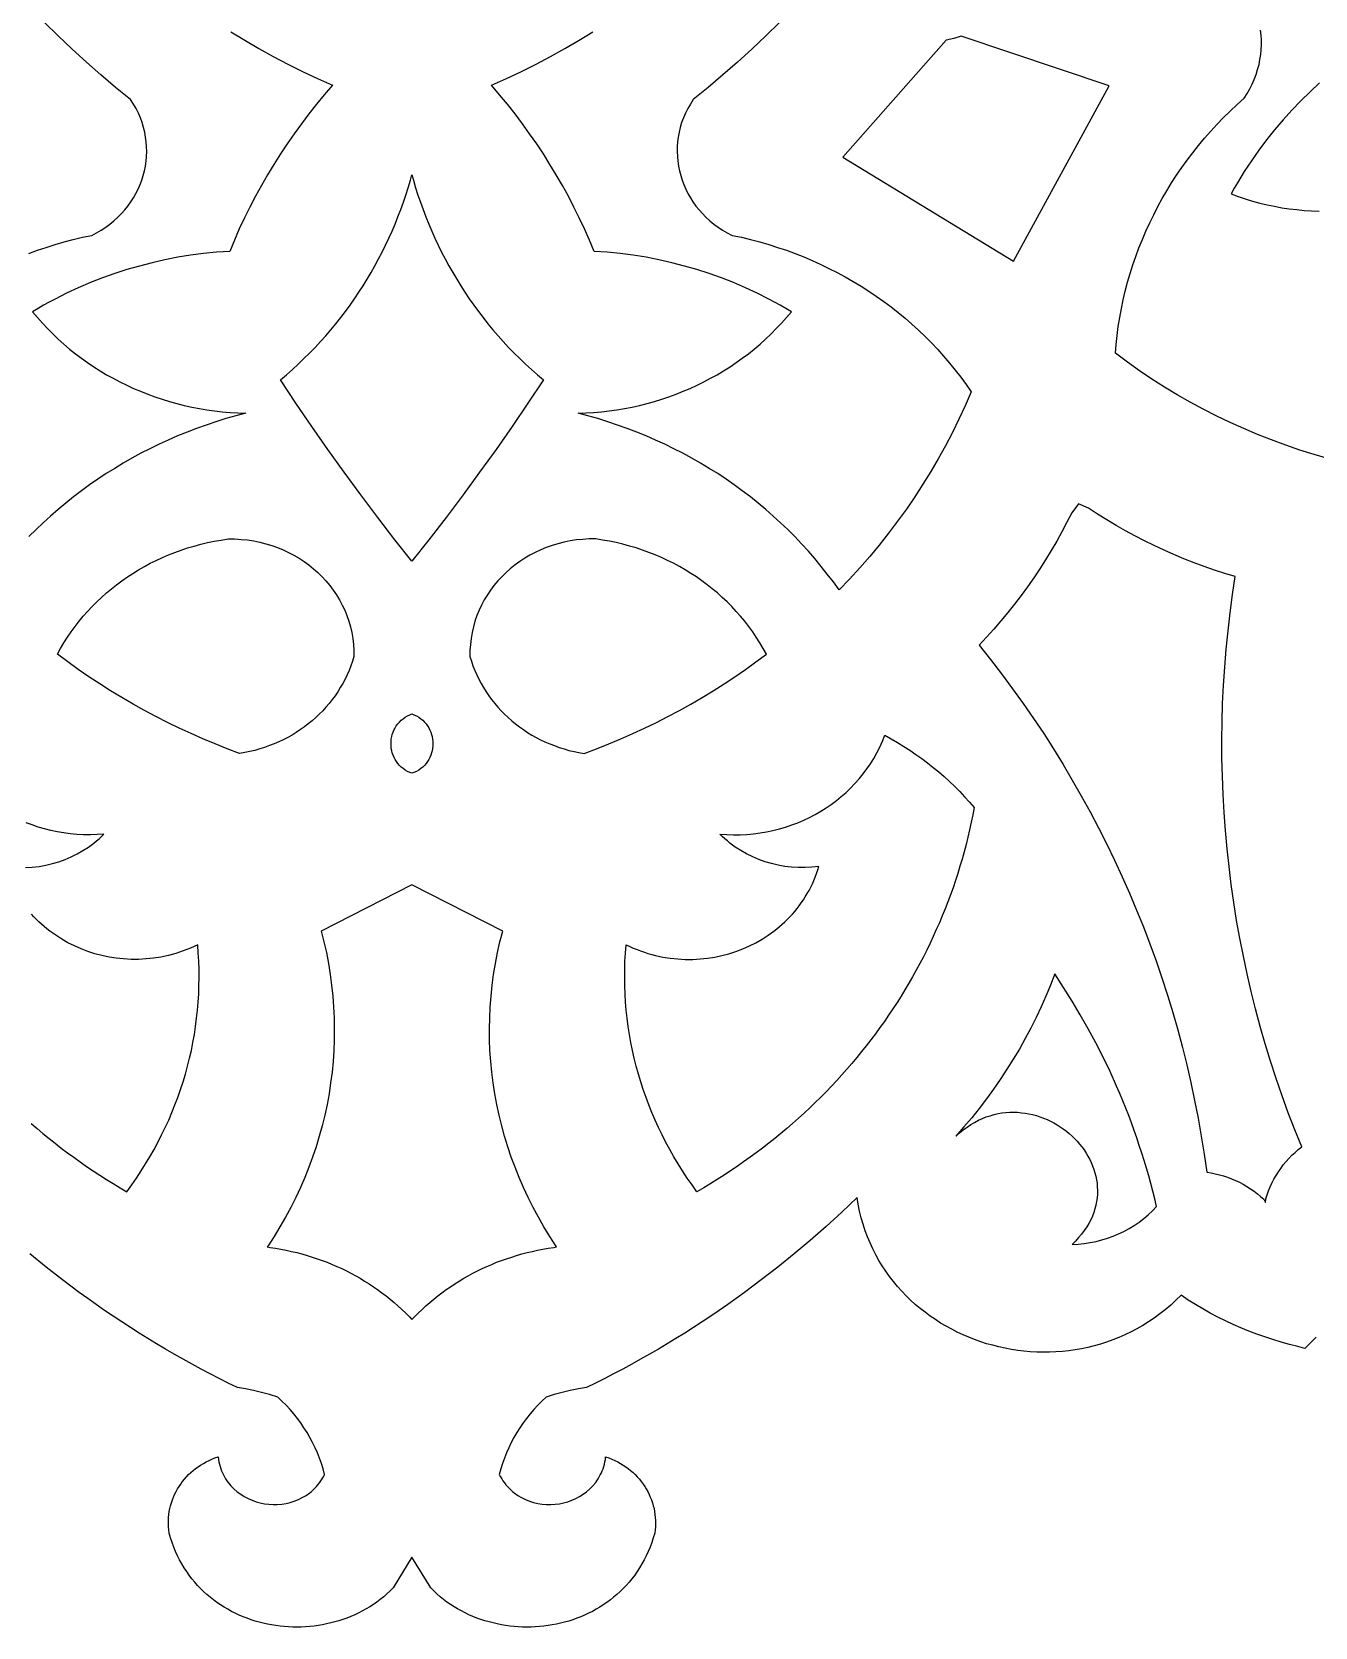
# Model space of a CAD drawing. Extents: x -261 to 261, y -261 to 261.
# Drawn here: x -27.5 to 65.4, y -261.3 to -145.9 of the extents above; entities that cross this region are included whole.
import ezdxf

# ---------------------------------------------------------------- set-up
doc = ezdxf.new("R2010")
doc.units = 0
doc.layers.add('COUCHE_1', color=18, linetype='CONTINUOUS')

msp = doc.modelspace()

# ---------------------------------------------------------------- linework, layer by layer
at = {"layer": 'COUCHE_1'}
for points in [[(-27.73, -161.9), (-27.1, -161.66), (-26.46, -161.45), (-25.82, -161.24), (-25.17, -161.05), (-24.51, -160.88), (-23.84, -160.72), (-23.17, -160.58), (-22.82, -160.4), (-22.48, -160.2), (-22.16, -159.99), (-21.85, -159.76), (-21.56, -159.52), (-21.28, -159.27), (-21.02, -159.01), (-20.78, -158.74), (-20.55, -158.46), (-20.34, -158.16), (-20.15, -157.86), (-19.97, -157.55), (-19.82, -157.23), (-19.67, -156.91), (-19.55, -156.58), (-19.45, -156.25), (-19.36, -155.91), (-19.29, -155.57), (-19.24, -155.22), (-19.21, -154.87), (-19.19, -154.52), (-19.2, -154.17), (-19.22, -153.82), (-19.27, -153.47), (-19.33, -153.12), (-19.42, -152.77), (-19.52, -152.42), (-19.65, -152.08), (-19.79, -151.74), (-19.96, -151.4), (-20.15, -151.08), (-20.36, -150.75), (-21.44, -149.87), (-22.51, -148.96), (-23.56, -148.04), (-24.59, -147.1), (-25.6, -146.14), (-26.59, -145.17)], [(26.59, -145.17), (25.6, -146.14), (24.59, -147.1), (23.56, -148.04), (22.51, -148.96), (21.44, -149.87), (20.36, -150.75), (20.15, -151.08), (19.96, -151.4), (19.79, -151.74), (19.65, -152.08), (19.52, -152.42), (19.42, -152.77), (19.33, -153.12), (19.27, -153.47), (19.22, -153.82), (19.2, -154.17), (19.19, -154.52), (19.21, -154.87), (19.24, -155.22), (19.29, -155.57), (19.36, -155.91), (19.45, -156.25), (19.55, -156.58), (19.67, -156.91), (19.82, -157.23), (19.97, -157.55), (20.15, -157.86), (20.34, -158.16), (20.55, -158.46), (20.78, -158.74), (21.02, -159.01), (21.28, -159.27), (21.56, -159.52), (21.85, -159.76), (22.16, -159.99), (22.48, -160.2), (22.82, -160.4), (23.17, -160.58), (23.84, -160.72), (24.51, -160.88), (25.17, -161.05), (25.82, -161.24), (26.46, -161.45), (27.1, -161.66), (27.73, -161.9), (28.36, -162.14), (28.97, -162.4), (29.58, -162.68), (30.18, -162.97), (30.77, -163.27), (31.36, -163.58), (31.93, -163.91), (32.5, -164.26), (33.06, -164.61), (33.6, -164.98), (34.14, -165.36), (34.67, -165.75), (35.18, -166.16), (35.69, -166.58), (36.18, -167.01), (36.67, -167.45), (37.14, -167.9), (37.6, -168.37), (38.05, -168.84), (38.48, -169.33), (38.91, -169.83), (39.32, -170.33), (39.72, -170.85), (40.1, -171.38), (40.47, -171.92), (40.04, -172.91), (39.59, -173.89), (39.12, -174.85), (38.62, -175.81), (38.09, -176.75), (37.55, -177.68), (36.98, -178.6), (36.39, -179.51), (35.78, -180.4), (35.15, -181.28), (34.5, -182.15), (33.82, -183), (33.13, -183.83), (32.41, -184.66), (31.67, -185.46), (30.92, -186.25), (30.5, -185.67), (30.06, -185.1), (29.62, -184.54), (29.16, -183.98), (28.69, -183.44), (28.2, -182.91), (27.71, -182.39), (27.2, -181.88), (26.68, -181.38), (26.15, -180.9), (25.61, -180.42), (25.05, -179.96), (24.49, -179.51), (23.91, -179.07), (23.33, -178.65), (22.73, -178.23), (22.13, -177.83), (21.51, -177.45), (20.89, -177.07), (20.26, -176.71), (19.61, -176.36), (18.96, -176.03), (18.3, -175.7), (17.63, -175.4), (16.96, -175.1), (16.27, -174.82), (15.58, -174.56), (14.88, -174.31), (14.18, -174.07), (13.46, -173.85), (12.74, -173.64), (12.02, -173.45), (12.59, -173.43), (13.15, -173.4), (13.72, -173.35), (14.28, -173.28), (14.83, -173.21), (15.38, -173.12), (15.93, -173.01), (16.48, -172.89), (17.02, -172.75), (17.55, -172.6), (18.08, -172.44), (18.6, -172.27), (19.12, -172.08), (19.63, -171.87), (20.14, -171.66), (20.64, -171.43), (21.13, -171.19), (21.61, -170.93), (22.09, -170.67), (22.56, -170.39), (23.02, -170.09), (23.47, -169.79), (23.91, -169.47), (24.35, -169.15), (24.77, -168.81), (25.19, -168.45), (25.59, -168.09), (25.99, -167.72), (26.37, -167.33), (26.74, -166.93), (27.1, -166.53), (27.46, -166.11), (27.05, -165.87), (26.65, -165.64), (26.24, -165.41), (25.82, -165.19), (24.99, -164.77), (24.14, -164.37), (23.27, -164), (22.4, -163.66), (21.51, -163.35), (20.62, -163.06), (19.72, -162.8), (18.8, -162.56), (17.88, -162.35), (16.95, -162.17), (16.02, -162.02), (15.08, -161.9), (14.13, -161.8), (13.18, -161.74), (12.84, -160.92), (12.49, -160.12), (12.11, -159.32), (11.72, -158.53), (11.32, -157.74), (10.89, -156.97), (10.45, -156.2), (9.99, -155.44), (9.52, -154.69), (9.03, -153.95), (8.52, -153.22), (8, -152.5), (7.46, -151.79), (6.91, -151.09), (6.34, -150.4), (5.75, -149.72), (6.84, -149.23), (7.92, -148.71), (8.99, -148.18), (10.04, -147.63), (11.07, -147.05), (12.1, -146.46), (13.1, -145.84)], [(-13.1, -145.84), (-12.1, -146.46), (-11.07, -147.05), (-10.04, -147.63), (-8.99, -148.18), (-7.92, -148.71), (-6.84, -149.23), (-5.75, -149.72), (-6.34, -150.4), (-6.91, -151.09), (-7.46, -151.79), (-8, -152.5), (-8.52, -153.22), (-9.03, -153.95), (-9.52, -154.69), (-9.99, -155.44), (-10.45, -156.2), (-10.89, -156.97), (-11.32, -157.74), (-11.72, -158.53), (-12.11, -159.32), (-12.49, -160.12), (-12.84, -160.92), (-13.18, -161.74), (-14.13, -161.8), (-15.08, -161.9), (-16.02, -162.02), (-16.95, -162.17), (-17.88, -162.35), (-18.8, -162.56), (-19.72, -162.8), (-20.62, -163.06), (-21.51, -163.35), (-22.4, -163.66), (-23.27, -164), (-24.14, -164.37), (-24.99, -164.77), (-25.82, -165.19), (-26.24, -165.41), (-26.65, -165.64), (-27.05, -165.87), (-27.46, -166.11), (-27.1, -166.53), (-26.74, -166.93), (-26.37, -167.33), (-25.99, -167.72), (-25.59, -168.09), (-25.19, -168.45), (-24.77, -168.81), (-24.35, -169.15), (-23.91, -169.47), (-23.47, -169.79), (-23.02, -170.09), (-22.56, -170.39), (-22.09, -170.67), (-21.61, -170.93), (-21.13, -171.19), (-20.64, -171.43), (-20.14, -171.66), (-19.63, -171.87), (-19.12, -172.08), (-18.6, -172.27), (-18.08, -172.44), (-17.55, -172.6), (-17.02, -172.75), (-16.48, -172.89), (-15.93, -173.01), (-15.38, -173.12), (-14.83, -173.21), (-14.28, -173.28), (-13.72, -173.35), (-13.15, -173.4), (-12.59, -173.43), (-12.02, -173.45), (-12.74, -173.64), (-13.46, -173.85), (-14.18, -174.07), (-14.88, -174.31), (-15.58, -174.56), (-16.27, -174.82), (-16.96, -175.1), (-17.63, -175.4), (-18.3, -175.7), (-18.96, -176.03), (-19.61, -176.36), (-20.26, -176.71), (-20.89, -177.07), (-21.51, -177.45), (-22.13, -177.83), (-22.73, -178.23), (-23.33, -178.65), (-23.91, -179.07), (-24.49, -179.51), (-25.05, -179.96), (-25.61, -180.42), (-26.15, -180.9), (-26.68, -181.38), (-27.2, -181.88), (-27.71, -182.39)], [(66.35, -176.76), (65.3, -176.45), (64.26, -176.12), (63.23, -175.77), (62.21, -175.39), (61.2, -174.99), (60.2, -174.57), (59.21, -174.12), (58.24, -173.66), (57.27, -173.17), (56.32, -172.65), (55.39, -172.12), (54.46, -171.56), (53.55, -170.99), (52.66, -170.39), (51.78, -169.77), (50.91, -169.12), (50.96, -168.47), (51.03, -167.82), (51.12, -167.17), (51.22, -166.53), (51.34, -165.88), (51.47, -165.24), (51.62, -164.61), (51.79, -163.98), (51.97, -163.35), (52.17, -162.72), (52.38, -162.1), (52.61, -161.49), (52.86, -160.88), (53.11, -160.28), (53.39, -159.68), (53.68, -159.09), (53.98, -158.5), (54.3, -157.92), (54.63, -157.35), (54.98, -156.78), (55.34, -156.22), (55.72, -155.67), (56.11, -155.13), (56.51, -154.6), (56.93, -154.07), (57.36, -153.55), (57.81, -153.05), (58.26, -152.55), (58.73, -152.06), (59.22, -151.58), (59.71, -151.11), (60.22, -150.65), (60.44, -150.32), (60.63, -149.98), (60.8, -149.63), (60.96, -149.29), (61.09, -148.93), (61.2, -148.58), (61.3, -148.22), (61.37, -147.86), (61.43, -147.5), (61.46, -147.14), (61.48, -146.79), (61.48, -146.43), (61.46, -146.08), (61.42, -145.73)], [(65.69, -149.54), (65, -150.18), (64.32, -150.84), (63.67, -151.52), (63.04, -152.22), (62.43, -152.94), (61.85, -153.67), (61.28, -154.42), (60.75, -155.19), (60.23, -155.97), (59.98, -156.37), (59.74, -156.77), (59.51, -157.17), (59.28, -157.58), (59.79, -157.77), (60.31, -157.94), (60.83, -158.1), (61.35, -158.24), (61.88, -158.37), (62.41, -158.48), (62.95, -158.58), (63.49, -158.66), (64.03, -158.72), (64.57, -158.78), (65.11, -158.81), (65.66, -158.84)], [(-27.96, -206.34), (-27.47, -206.31), (-26.98, -206.26), (-26.5, -206.17), (-26.02, -206.06), (-25.56, -205.93), (-25.1, -205.76), (-24.66, -205.57), (-24.22, -205.36), (-23.81, -205.12), (-23.4, -204.86), (-23.2, -204.72), (-23.01, -204.57), (-22.83, -204.42), (-22.64, -204.26), (-22.46, -204.1), (-22.29, -203.93), (-22.78, -203.96), (-23.27, -203.98), (-23.76, -203.97), (-24.24, -203.95), (-24.72, -203.9), (-25.2, -203.84), (-25.67, -203.76), (-26.13, -203.66), (-26.59, -203.55), (-27.04, -203.41), (-27.49, -203.26), (-27.92, -203.1)], [(-27.55, -224.87), (-27.12, -225.23), (-26.7, -225.59), (-26.26, -225.95), (-25.82, -226.3), (-25.37, -226.65), (-24.92, -226.99), (-24.47, -227.32), (-24, -227.65), (-23.54, -227.98), (-23.06, -228.3), (-22.59, -228.61), (-22.1, -228.92), (-21.62, -229.22), (-21.12, -229.52), (-20.63, -229.81), (-20.27, -229.31), (-19.92, -228.82), (-19.59, -228.31), (-19.27, -227.8), (-18.96, -227.28), (-18.66, -226.76), (-18.38, -226.24), (-18.11, -225.7), (-17.85, -225.17), (-17.6, -224.63), (-17.37, -224.08), (-17.15, -223.53), (-16.94, -222.98), (-16.74, -222.42), (-16.56, -221.86), (-16.39, -221.29), (-16.24, -220.72), (-16.09, -220.15), (-15.96, -219.58), (-15.85, -219), (-15.74, -218.42), (-15.65, -217.84), (-15.58, -217.25), (-15.51, -216.67), (-15.46, -216.08), (-15.43, -215.49), (-15.41, -214.9), (-15.4, -214.31), (-15.4, -213.72), (-15.42, -213.12), (-15.46, -212.53), (-15.5, -211.94), (-15.76, -212.06), (-16.02, -212.18), (-16.29, -212.28), (-16.55, -212.38), (-16.82, -212.48), (-17.08, -212.56), (-17.35, -212.64), (-17.62, -212.71), (-18.16, -212.82), (-18.7, -212.91), (-19.24, -212.96), (-19.78, -212.99), (-20.32, -212.99), (-20.86, -212.96), (-21.39, -212.91), (-21.91, -212.82), (-22.43, -212.71), (-22.94, -212.58), (-23.45, -212.42), (-23.94, -212.23), (-24.42, -212.02), (-24.89, -211.79), (-25.34, -211.53), (-25.78, -211.25), (-26.2, -210.95), (-26.41, -210.79), (-26.61, -210.62), (-26.8, -210.45), (-26.99, -210.28), (-27.18, -210.09), (-27.36, -209.91), (-27.54, -209.72)], [(65.44, -240.34), (65, -240.77), (64.62, -241.17), (64.1, -241.01), (63.5, -240.86), (62.9, -240.69), (62.31, -240.52), (61.72, -240.32), (61.14, -240.12), (60.56, -239.9), (59.99, -239.66), (59.43, -239.42), (58.87, -239.15), (58.32, -238.88), (57.77, -238.59), (57.23, -238.29), (56.7, -237.98), (56.17, -237.65), (55.66, -237.31), (55.29, -237.67), (54.91, -238.02), (54.52, -238.35), (54.12, -238.66), (53.72, -238.96), (53.31, -239.23), (52.89, -239.49), (52.47, -239.74), (52.04, -239.96), (51.6, -240.17), (51.16, -240.36), (50.72, -240.54), (50.27, -240.7), (49.82, -240.84), (49.37, -240.97), (48.91, -241.08), (48.45, -241.18), (47.99, -241.26), (47.53, -241.32), (47.07, -241.37), (46.6, -241.41), (46.14, -241.43), (45.68, -241.43), (45.22, -241.42), (44.75, -241.39), (44.29, -241.35), (43.84, -241.3), (43.38, -241.23), (42.93, -241.14), (42.48, -241.05), (42.03, -240.93), (41.59, -240.81), (41.16, -240.67), (40.72, -240.51), (40.3, -240.35), (39.88, -240.17), (39.46, -239.97), (39.06, -239.77), (38.66, -239.55), (38.26, -239.32), (37.88, -239.07), (37.5, -238.81), (37.14, -238.54), (36.78, -238.26), (36.43, -237.97), (36.09, -237.66), (35.76, -237.34), (35.45, -237.01), (35.14, -236.67), (34.85, -236.31), (34.57, -235.95), (34.3, -235.57), (34.04, -235.18), (33.8, -234.79), (33.57, -234.38), (33.36, -233.95), (33.16, -233.52), (32.98, -233.08), (32.81, -232.63), (32.66, -232.17), (32.52, -231.69), (32.4, -231.21), (32.3, -230.72), (32.22, -230.22), (32.22, -230.22), (31.1, -231.28), (29.97, -232.32), (28.82, -233.33), (27.65, -234.31), (26.47, -235.27), (25.28, -236.2), (24.68, -236.65), (24.07, -237.1), (23.46, -237.54), (22.85, -237.98), (22.24, -238.41), (21.62, -238.83), (21, -239.24), (20.37, -239.65), (19.74, -240.05), (19.11, -240.44), (18.48, -240.83), (17.84, -241.21), (17.2, -241.58), (16.55, -241.94), (15.91, -242.3), (15.26, -242.65), (14.6, -242.99), (13.95, -243.33), (13.29, -243.66), (12.63, -243.98), (12.63, -243.98), (12.05, -244.08), (11.46, -244.21), (10.88, -244.35), (10.3, -244.5), (9.71, -244.68), (9.41, -244.97), (9.11, -245.27), (8.82, -245.57), (8.55, -245.89), (8.29, -246.22), (8.05, -246.55), (7.81, -246.9), (7.59, -247.25), (7.38, -247.6), (7.19, -247.97), (7.01, -248.34), (6.84, -248.72), (6.69, -249.1), (6.55, -249.49), (6.43, -249.88), (6.32, -250.28), (6.4, -250.44), (6.5, -250.6), (6.59, -250.74), (6.69, -250.89), (6.8, -251.02), (6.91, -251.15), (7.03, -251.27), (7.15, -251.39), (7.27, -251.5), (7.39, -251.6), (7.66, -251.79), (7.93, -251.95), (8.21, -252.1), (8.51, -252.21), (8.81, -252.31), (9.11, -252.38), (9.42, -252.43), (9.74, -252.45), (10.05, -252.46), (10.36, -252.44), (10.67, -252.4), (10.98, -252.34), (11.28, -252.25), (11.57, -252.15), (11.86, -252.02), (12.13, -251.88), (12.39, -251.71), (12.64, -251.53), (12.88, -251.32), (13.1, -251.1), (13.3, -250.86), (13.39, -250.73), (13.48, -250.59), (13.56, -250.45), (13.63, -250.31), (13.71, -250.16), (13.77, -250.01), (13.83, -249.86), (13.88, -249.7), (13.93, -249.53), (13.97, -249.36), (14, -249.19), (14.02, -249.01), (14.25, -249.08), (14.47, -249.17), (14.68, -249.26), (14.89, -249.37), (15.09, -249.48), (15.29, -249.6), (15.47, -249.72), (15.66, -249.85), (15.83, -249.99), (16, -250.14), (16.16, -250.29), (16.31, -250.45), (16.46, -250.62), (16.6, -250.79), (16.73, -250.97), (16.85, -251.15), (16.96, -251.33), (17.07, -251.52), (17.17, -251.72), (17.25, -251.92), (17.33, -252.12), (17.4, -252.33), (17.46, -252.54), (17.52, -252.75), (17.56, -252.96), (17.59, -253.18), (17.61, -253.4), (17.62, -253.62), (17.62, -253.84), (17.62, -254.07), (17.6, -254.29), (17.57, -254.52), (17.47, -254.86), (17.35, -255.2), (17.23, -255.53), (17.1, -255.85), (16.96, -256.16), (16.81, -256.46), (16.65, -256.75), (16.48, -257.03), (16.3, -257.31), (16.12, -257.57), (15.92, -257.83), (15.72, -258.07), (15.51, -258.31), (15.29, -258.54), (15.07, -258.76), (14.84, -258.97), (14.6, -259.17), (14.36, -259.36), (14.11, -259.55), (13.85, -259.72), (13.59, -259.89), (13.33, -260.04), (13.06, -260.19), (12.78, -260.33), (12.5, -260.46), (12.22, -260.58), (11.93, -260.69), (11.64, -260.79), (11.35, -260.89), (11.05, -260.97), (10.76, -261.05), (10.46, -261.11), (10.15, -261.17), (9.85, -261.22), (9.54, -261.26), (9.24, -261.29), (8.93, -261.31), (8.62, -261.32), (8.31, -261.33), (8.01, -261.32), (7.7, -261.31), (7.39, -261.28), (7.08, -261.25), (6.78, -261.21), (6.48, -261.16), (6.17, -261.1), (5.87, -261.03), (5.58, -260.95), (5.28, -260.87), (4.99, -260.77), (4.7, -260.67), (4.41, -260.55), (4.13, -260.43), (3.85, -260.3), (3.58, -260.16), (3.31, -260.01), (3.05, -259.85), (2.79, -259.68), (2.53, -259.51), (2.29, -259.32), (2.04, -259.13), (1.81, -258.92), (1.58, -258.71), (1.36, -258.49), (0, -256.26), (-1.36, -258.49), (-1.58, -258.71), (-1.81, -258.92), (-2.04, -259.13), (-2.29, -259.32), (-2.53, -259.51), (-2.79, -259.68), (-3.05, -259.85), (-3.31, -260.01), (-3.58, -260.16), (-3.85, -260.3), (-4.13, -260.43), (-4.41, -260.55), (-4.7, -260.67), (-4.99, -260.77), (-5.28, -260.87), (-5.58, -260.95), (-5.87, -261.03), (-6.17, -261.1), (-6.48, -261.16), (-6.78, -261.21), (-7.08, -261.25), (-7.39, -261.28), (-7.7, -261.31), (-8.01, -261.32), (-8.31, -261.33), (-8.62, -261.32), (-8.93, -261.31), (-9.24, -261.29), (-9.54, -261.26), (-9.85, -261.22), (-10.15, -261.17), (-10.46, -261.11), (-10.76, -261.05), (-11.05, -260.97), (-11.35, -260.89), (-11.64, -260.79), (-11.93, -260.69), (-12.22, -260.58), (-12.5, -260.46), (-12.78, -260.33), (-13.06, -260.19), (-13.33, -260.04), (-13.59, -259.89), (-13.85, -259.72), (-14.11, -259.55), (-14.36, -259.36), (-14.6, -259.17), (-14.84, -258.97), (-15.07, -258.76), (-15.29, -258.54), (-15.51, -258.31), (-15.72, -258.07), (-15.92, -257.83), (-16.12, -257.57), (-16.3, -257.31), (-16.48, -257.03), (-16.65, -256.75), (-16.81, -256.46), (-16.96, -256.16), (-17.1, -255.85), (-17.23, -255.53), (-17.35, -255.2), (-17.47, -254.86), (-17.57, -254.52), (-17.6, -254.29), (-17.62, -254.07), (-17.62, -253.84), (-17.62, -253.62), (-17.61, -253.4), (-17.59, -253.18), (-17.56, -252.96), (-17.52, -252.75), (-17.46, -252.54), (-17.4, -252.33), (-17.33, -252.12), (-17.25, -251.92), (-17.17, -251.72), (-17.07, -251.52), (-16.96, -251.33), (-16.85, -251.15), (-16.73, -250.97), (-16.6, -250.79), (-16.46, -250.62), (-16.31, -250.45), (-16.16, -250.29), (-16, -250.14), (-15.83, -249.99), (-15.66, -249.85), (-15.47, -249.72), (-15.29, -249.6), (-15.09, -249.48), (-14.89, -249.37), (-14.68, -249.26), (-14.47, -249.17), (-14.25, -249.08), (-14.02, -249.01), (-14, -249.19), (-13.97, -249.36), (-13.93, -249.53), (-13.88, -249.7), (-13.83, -249.86), (-13.77, -250.01), (-13.71, -250.16), (-13.63, -250.31), (-13.56, -250.45), (-13.48, -250.59), (-13.39, -250.73), (-13.3, -250.86), (-13.1, -251.1), (-12.88, -251.32), (-12.64, -251.53), (-12.39, -251.71), (-12.13, -251.88), (-11.86, -252.02), (-11.57, -252.15), (-11.28, -252.25), (-10.98, -252.34), (-10.67, -252.4), (-10.36, -252.44), (-10.05, -252.46), (-9.74, -252.45), (-9.42, -252.43), (-9.11, -252.38), (-8.81, -252.31), (-8.51, -252.21), (-8.21, -252.1), (-7.93, -251.95), (-7.66, -251.79), (-7.39, -251.6), (-7.27, -251.5), (-7.15, -251.39), (-7.03, -251.27), (-6.91, -251.15), (-6.8, -251.02), (-6.69, -250.89), (-6.59, -250.74), (-6.5, -250.6), (-6.4, -250.44), (-6.32, -250.28), (-6.43, -249.88), (-6.55, -249.49), (-6.69, -249.1), (-6.84, -248.72), (-7.01, -248.34), (-7.19, -247.97), (-7.38, -247.6), (-7.59, -247.25), (-7.81, -246.9), (-8.05, -246.55), (-8.29, -246.22), (-8.55, -245.89), (-8.82, -245.57), (-9.11, -245.27), (-9.41, -244.97), (-9.71, -244.68), (-10.3, -244.5), (-10.88, -244.35), (-11.46, -244.21), (-12.05, -244.08), (-12.63, -243.98), (-12.63, -243.98), (-13.29, -243.66), (-13.95, -243.33), (-14.6, -242.99), (-15.26, -242.65), (-15.91, -242.3), (-16.55, -241.94), (-17.2, -241.58), (-17.84, -241.21), (-18.48, -240.83), (-19.11, -240.44), (-19.74, -240.05), (-20.37, -239.65), (-21, -239.24), (-21.62, -238.83), (-22.24, -238.41), (-22.85, -237.98), (-23.46, -237.54), (-24.07, -237.1), (-24.68, -236.65), (-25.28, -236.2), (-26.47, -235.27), (-27.65, -234.31)]]:
    msp.add_lwpolyline(points, dxfattribs=at)
for points in [[(43.53, -162.46), (50.46, -149.76), (39.74, -146.16), (39.21, -146.32), (38.67, -146.45), (31.18, -154.93)], [(0, -184.17), (-1.23, -182.61), (-2.47, -181), (-3.7, -179.37), (-4.9, -177.73), (-6.09, -176.08), (-7.25, -174.41), (-8.4, -172.73), (-9.52, -171.05), (-9.08, -170.67), (-8.65, -170.29), (-8.22, -169.9), (-7.81, -169.5), (-7.4, -169.1), (-7, -168.69), (-6.61, -168.27), (-6.23, -167.85), (-5.86, -167.42), (-5.5, -166.98), (-5.15, -166.53), (-4.81, -166.09), (-4.48, -165.63), (-4.15, -165.17), (-3.84, -164.7), (-3.53, -164.23), (-3.24, -163.75), (-2.95, -163.27), (-2.68, -162.78), (-2.41, -162.29), (-2.15, -161.79), (-1.91, -161.29), (-1.67, -160.78), (-1.44, -160.27), (-1.22, -159.76), (-1.01, -159.24), (-0.81, -158.72), (-0.62, -158.19), (-0.44, -157.66), (-0.27, -157.13), (-0.11, -156.59), (0, -156.19), (0.11, -156.59), (0.27, -157.13), (0.44, -157.66), (0.62, -158.19), (0.81, -158.72), (1.01, -159.24), (1.22, -159.76), (1.44, -160.27), (1.67, -160.78), (1.91, -161.29), (2.15, -161.79), (2.41, -162.29), (2.68, -162.78), (2.95, -163.27), (3.24, -163.75), (3.53, -164.23), (3.84, -164.7), (4.15, -165.17), (4.48, -165.63), (4.81, -166.09), (5.15, -166.53), (5.5, -166.98), (5.86, -167.42), (6.23, -167.85), (6.61, -168.27), (7, -168.69), (7.4, -169.1), (7.81, -169.5), (8.22, -169.9), (8.65, -170.29), (9.08, -170.67), (9.52, -171.05), (8.4, -172.73), (7.25, -174.41), (6.09, -176.08), (4.9, -177.73), (3.7, -179.37), (2.47, -181), (1.23, -182.61)], [(61.78, -230.58), (61.79, -230.33), (61.88, -230.03), (61.99, -229.74), (62.11, -229.46), (62.24, -229.18), (62.38, -228.9), (62.54, -228.64), (62.7, -228.37), (62.88, -228.12), (63.06, -227.87), (63.26, -227.63), (63.47, -227.4), (63.68, -227.17), (63.91, -226.96), (64.14, -226.75), (64.39, -226.55), (63.89, -225.33), (63.42, -224.1), (62.97, -222.86), (62.54, -221.62), (62.14, -220.37), (61.75, -219.11), (61.39, -217.85), (61.05, -216.58), (60.73, -215.31), (60.44, -214.03), (60.17, -212.75), (59.91, -211.46), (59.68, -210.17), (59.48, -208.88), (59.29, -207.58), (59.13, -206.28), (58.99, -204.98), (58.87, -203.67), (58.78, -202.36), (58.7, -201.05), (58.65, -199.74), (58.62, -198.43), (58.62, -197.11), (58.63, -195.8), (58.67, -194.48), (58.74, -193.17), (58.82, -191.85), (58.93, -190.53), (59.06, -189.22), (59.21, -187.9), (59.39, -186.59), (59.58, -185.28), (58.83, -185.05), (58.08, -184.81), (57.33, -184.55), (56.6, -184.28), (55.87, -183.99), (55.14, -183.69), (54.43, -183.37), (53.72, -183.04), (53.01, -182.7), (52.32, -182.34), (51.63, -181.96), (50.96, -181.58), (50.29, -181.17), (49.62, -180.76), (48.97, -180.33), (48.23, -180.01), (47.75, -180.66), (47.4, -181.35), (47.04, -182.04), (46.66, -182.73), (46.27, -183.4), (45.86, -184.07), (45.44, -184.73), (45, -185.38), (44.55, -186.02), (44.09, -186.65), (43.61, -187.27), (43.13, -187.89), (42.62, -188.49), (42.11, -189.09), (41.58, -189.67), (41.04, -190.25), (41.87, -191.28), (42.67, -192.33), (43.46, -193.4), (44.23, -194.47), (44.99, -195.56), (45.72, -196.65), (46.43, -197.76), (47.12, -198.88), (47.79, -200.01), (48.44, -201.15), (49.08, -202.31), (49.69, -203.47), (50.28, -204.64), (50.85, -205.82), (51.4, -207.01), (51.93, -208.21), (52.44, -209.42), (52.93, -210.63), (53.4, -211.86), (53.85, -213.09), (54.27, -214.33), (54.67, -215.58), (55.06, -216.83), (55.42, -218.09), (55.76, -219.36), (56.07, -220.63), (56.37, -221.91), (56.64, -223.2), (56.9, -224.49), (57.12, -225.79), (57.33, -227.09), (57.52, -228.4), (57.83, -228.44), (58.13, -228.51), (58.44, -228.58), (58.74, -228.67), (59.03, -228.76), (59.32, -228.87), (59.61, -229), (59.89, -229.13), (60.16, -229.27), (60.43, -229.43), (60.69, -229.59), (60.94, -229.77), (61.19, -229.96), (61.42, -230.16), (61.65, -230.36)], [(-4.2, -191.06), (-4.31, -191.41), (-4.42, -191.74), (-4.55, -192.07), (-4.69, -192.39), (-4.84, -192.71), (-5.01, -193.02), (-5.18, -193.32), (-5.37, -193.62), (-5.56, -193.91), (-5.77, -194.19), (-5.99, -194.47), (-6.22, -194.73), (-6.45, -194.99), (-6.7, -195.24), (-6.96, -195.48), (-7.22, -195.72), (-7.5, -195.94), (-7.78, -196.16), (-8.07, -196.36), (-8.37, -196.56), (-8.67, -196.75), (-8.99, -196.92), (-9.31, -197.09), (-9.63, -197.24), (-9.97, -197.39), (-10.31, -197.52), (-10.66, -197.65), (-11.01, -197.76), (-11.36, -197.86), (-11.73, -197.95), (-12.09, -198.02), (-12.47, -198.08), (-13.36, -197.75), (-14.24, -197.4), (-15.12, -197.03), (-15.98, -196.65), (-16.84, -196.25), (-17.69, -195.84), (-18.53, -195.41), (-19.36, -194.97), (-20.18, -194.51), (-21, -194.03), (-21.8, -193.55), (-22.59, -193.05), (-23.37, -192.53), (-24.14, -192), (-24.9, -191.45), (-25.65, -190.89), (-25.42, -190.48), (-25.18, -190.07), (-24.92, -189.67), (-24.66, -189.27), (-24.38, -188.89), (-24.09, -188.52), (-23.78, -188.15), (-23.47, -187.8), (-23.14, -187.45), (-22.81, -187.11), (-22.46, -186.79), (-22.11, -186.47), (-21.74, -186.16), (-21.37, -185.87), (-20.98, -185.58), (-20.59, -185.31), (-20.19, -185.05), (-19.78, -184.79), (-19.36, -184.55), (-18.93, -184.32), (-18.5, -184.11), (-18.06, -183.9), (-17.61, -183.71), (-17.15, -183.53), (-16.69, -183.36), (-16.23, -183.21), (-15.75, -183.07), (-15.27, -182.94), (-14.79, -182.82), (-14.3, -182.72), (-13.8, -182.64), (-13.3, -182.56), (-12.83, -182.56), (-12.36, -182.59), (-11.9, -182.63), (-11.45, -182.7), (-11.01, -182.79), (-10.57, -182.9), (-10.14, -183.03), (-9.72, -183.18), (-9.32, -183.34), (-8.92, -183.53), (-8.54, -183.73), (-8.16, -183.95), (-7.8, -184.19), (-7.46, -184.44), (-7.12, -184.71), (-6.81, -184.99), (-6.5, -185.29), (-6.22, -185.6), (-5.94, -185.93), (-5.69, -186.26), (-5.46, -186.61), (-5.24, -186.97), (-5.04, -187.34), (-4.86, -187.72), (-4.7, -188.11), (-4.56, -188.51), (-4.45, -188.92), (-4.35, -189.33), (-4.28, -189.76), (-4.23, -190.19), (-4.2, -190.62)], [(4.2, -191.06), (4.31, -191.41), (4.42, -191.74), (4.55, -192.07), (4.69, -192.39), (4.84, -192.71), (5.01, -193.02), (5.18, -193.32), (5.37, -193.62), (5.56, -193.91), (5.77, -194.19), (5.99, -194.47), (6.22, -194.73), (6.45, -194.99), (6.7, -195.24), (6.96, -195.48), (7.22, -195.72), (7.5, -195.94), (7.78, -196.16), (8.07, -196.36), (8.37, -196.56), (8.67, -196.75), (8.99, -196.92), (9.31, -197.09), (9.63, -197.24), (9.97, -197.39), (10.31, -197.52), (10.66, -197.65), (11.01, -197.76), (11.36, -197.86), (11.73, -197.95), (12.09, -198.02), (12.47, -198.08), (13.36, -197.75), (14.24, -197.4), (15.12, -197.03), (15.98, -196.65), (16.84, -196.25), (17.69, -195.84), (18.53, -195.41), (19.36, -194.97), (20.18, -194.51), (21, -194.03), (21.8, -193.55), (22.59, -193.05), (23.37, -192.53), (24.14, -192), (24.9, -191.45), (25.65, -190.89), (25.42, -190.48), (25.18, -190.07), (24.92, -189.67), (24.66, -189.27), (24.38, -188.89), (24.09, -188.52), (23.78, -188.15), (23.47, -187.8), (23.14, -187.45), (22.81, -187.11), (22.46, -186.79), (22.11, -186.47), (21.74, -186.16), (21.37, -185.87), (20.98, -185.58), (20.59, -185.31), (20.19, -185.05), (19.78, -184.79), (19.36, -184.55), (18.93, -184.32), (18.5, -184.11), (18.06, -183.9), (17.61, -183.71), (17.15, -183.53), (16.69, -183.36), (16.23, -183.21), (15.75, -183.07), (15.27, -182.94), (14.79, -182.82), (14.3, -182.72), (13.8, -182.64), (13.3, -182.56), (12.83, -182.56), (12.36, -182.59), (11.9, -182.63), (11.45, -182.7), (11.01, -182.79), (10.57, -182.9), (10.14, -183.03), (9.72, -183.18), (9.32, -183.34), (8.92, -183.53), (8.54, -183.73), (8.16, -183.95), (7.8, -184.19), (7.46, -184.44), (7.12, -184.71), (6.81, -184.99), (6.5, -185.29), (6.22, -185.6), (5.94, -185.93), (5.69, -186.26), (5.46, -186.61), (5.24, -186.97), (5.04, -187.34), (4.86, -187.72), (4.7, -188.11), (4.56, -188.51), (4.45, -188.92), (4.35, -189.33), (4.28, -189.76), (4.23, -190.19), (4.2, -190.62)], [(0, -199.52), (-0.15, -199.47), (-0.33, -199.38), (-0.49, -199.29), (-0.64, -199.18), (-0.78, -199.07), (-0.91, -198.95), (-1.02, -198.81), (-1.12, -198.67), (-1.22, -198.53), (-1.29, -198.37), (-1.36, -198.22), (-1.42, -198.05), (-1.46, -197.89), (-1.49, -197.72), (-1.51, -197.55), (-1.51, -197.38), (-1.51, -197.21), (-1.49, -197.04), (-1.46, -196.87), (-1.42, -196.71), (-1.36, -196.54), (-1.3, -196.39), (-1.22, -196.23), (-1.13, -196.08), (-1.03, -195.94), (-0.91, -195.81), (-0.78, -195.68), (-0.64, -195.57), (-0.49, -195.46), (-0.33, -195.36), (-0.15, -195.28), (0, -195.22), (0.15, -195.28), (0.33, -195.36), (0.49, -195.46), (0.64, -195.57), (0.78, -195.68), (0.91, -195.81), (1.03, -195.94), (1.13, -196.08), (1.22, -196.23), (1.3, -196.39), (1.36, -196.54), (1.42, -196.71), (1.46, -196.87), (1.49, -197.04), (1.51, -197.21), (1.51, -197.38), (1.51, -197.55), (1.49, -197.72), (1.46, -197.89), (1.42, -198.05), (1.36, -198.22), (1.29, -198.37), (1.22, -198.53), (1.12, -198.67), (1.02, -198.81), (0.91, -198.95), (0.78, -199.07), (0.64, -199.18), (0.49, -199.29), (0.33, -199.38), (0.15, -199.47)], [(15.5, -211.94), (15.76, -212.06), (16.02, -212.18), (16.29, -212.28), (16.55, -212.38), (16.82, -212.48), (17.08, -212.56), (17.35, -212.64), (17.62, -212.71), (18.16, -212.82), (18.7, -212.91), (19.24, -212.96), (19.78, -212.99), (20.32, -212.99), (20.86, -212.96), (21.39, -212.91), (21.91, -212.82), (22.43, -212.71), (22.94, -212.58), (23.45, -212.42), (23.94, -212.23), (24.42, -212.02), (24.89, -211.79), (25.34, -211.53), (25.78, -211.25), (26.2, -210.95), (26.41, -210.79), (26.61, -210.62), (26.8, -210.45), (26.99, -210.28), (27.18, -210.09), (27.36, -209.91), (27.54, -209.72), (27.71, -209.52), (27.87, -209.32), (28.03, -209.11), (28.18, -208.9), (28.33, -208.68), (28.47, -208.46), (28.61, -208.23), (28.74, -208), (28.86, -207.77), (28.98, -207.53), (29.08, -207.28), (29.19, -207.03), (29.28, -206.78), (29.37, -206.52), (29.45, -206.26), (28.95, -206.32), (28.45, -206.34), (27.96, -206.34), (27.47, -206.31), (26.98, -206.26), (26.5, -206.17), (26.02, -206.06), (25.56, -205.93), (25.1, -205.76), (24.66, -205.57), (24.22, -205.36), (23.81, -205.12), (23.4, -204.86), (23.2, -204.72), (23.01, -204.57), (22.83, -204.42), (22.64, -204.26), (22.46, -204.1), (22.29, -203.93), (22.78, -203.96), (23.27, -203.98), (23.76, -203.97), (24.24, -203.95), (24.72, -203.9), (25.2, -203.84), (25.67, -203.76), (26.13, -203.66), (26.59, -203.55), (27.04, -203.41), (27.49, -203.26), (27.92, -203.1), (28.35, -202.92), (28.77, -202.72), (29.18, -202.5), (29.58, -202.27), (29.97, -202.03), (30.35, -201.77), (30.72, -201.5), (31.07, -201.21), (31.42, -200.91), (31.75, -200.59), (32.06, -200.26), (32.37, -199.92), (32.65, -199.57), (32.93, -199.2), (33.19, -198.83), (33.43, -198.44), (33.65, -198.04), (33.86, -197.62), (34.05, -197.2), (34.22, -196.77), (34.69, -197.03), (35.14, -197.29), (35.59, -197.57), (36.04, -197.85), (36.47, -198.15), (36.9, -198.45), (37.31, -198.77), (37.72, -199.09), (38.13, -199.42), (38.52, -199.76), (38.9, -200.11), (39.28, -200.47), (39.64, -200.84), (40, -201.22), (40.35, -201.6), (40.68, -201.99), (40.58, -202.53), (40.47, -203.07), (40.36, -203.61), (40.23, -204.14), (40.1, -204.67), (39.96, -205.2), (39.81, -205.73), (39.66, -206.25), (39.5, -206.77), (39.33, -207.29), (39.16, -207.81), (38.97, -208.32), (38.78, -208.83), (38.59, -209.34), (38.38, -209.84), (38.17, -210.34), (37.95, -210.84), (37.73, -211.34), (37.5, -211.83), (37.26, -212.32), (37.01, -212.81), (36.76, -213.29), (36.5, -213.77), (36.23, -214.25), (35.96, -214.72), (35.68, -215.19), (35.4, -215.65), (35.11, -216.12), (34.81, -216.57), (34.5, -217.03), (34.19, -217.48), (33.87, -217.93), (33.55, -218.37), (33.22, -218.81), (32.88, -219.24), (32.54, -219.67), (32.19, -220.1), (31.84, -220.52), (31.48, -220.94), (31.11, -221.35), (30.74, -221.76), (30.36, -222.17), (29.98, -222.57), (29.59, -222.96), (29.19, -223.35), (28.79, -223.74), (28.38, -224.12), (27.97, -224.49), (27.55, -224.87), (27.12, -225.23), (26.7, -225.59), (26.26, -225.95), (25.82, -226.3), (25.37, -226.65), (24.92, -226.99), (24.47, -227.32), (24, -227.65), (23.54, -227.98), (23.06, -228.3), (22.59, -228.61), (22.1, -228.92), (21.62, -229.22), (21.12, -229.52), (20.63, -229.81), (20.27, -229.31), (19.92, -228.82), (19.59, -228.31), (19.27, -227.8), (18.96, -227.28), (18.66, -226.76), (18.38, -226.24), (18.11, -225.7), (17.85, -225.17), (17.6, -224.63), (17.37, -224.08), (17.15, -223.53), (16.94, -222.98), (16.74, -222.42), (16.56, -221.86), (16.39, -221.29), (16.24, -220.72), (16.09, -220.15), (15.96, -219.58), (15.85, -219), (15.74, -218.42), (15.65, -217.84), (15.58, -217.25), (15.51, -216.67), (15.46, -216.08), (15.43, -215.49), (15.41, -214.9), (15.4, -214.31), (15.4, -213.72), (15.42, -213.12), (15.46, -212.53)], [(-10.47, -233.81), (-10.26, -233.84), (-9.86, -233.9), (-9.48, -233.97), (-9.09, -234.04), (-8.71, -234.13), (-8.33, -234.22), (-7.96, -234.31), (-7.58, -234.42), (-7.22, -234.54), (-6.85, -234.66), (-6.49, -234.79), (-6.13, -234.92), (-5.78, -235.07), (-5.43, -235.22), (-5.08, -235.38), (-4.74, -235.54), (-4.41, -235.71), (-4.07, -235.89), (-3.75, -236.08), (-3.42, -236.28), (-3.1, -236.48), (-2.79, -236.69), (-2.48, -236.9), (-2.17, -237.12), (-1.87, -237.35), (-1.58, -237.58), (-1.29, -237.83), (-1.01, -238.07), (-0.73, -238.33), (-0.45, -238.59), (-0.18, -238.86), (0, -239.05), (0.18, -238.86), (0.45, -238.59), (0.73, -238.33), (1.01, -238.07), (1.29, -237.83), (1.58, -237.58), (1.87, -237.35), (2.17, -237.12), (2.48, -236.9), (2.79, -236.69), (3.1, -236.48), (3.42, -236.28), (3.75, -236.08), (4.07, -235.89), (4.41, -235.71), (4.74, -235.54), (5.08, -235.38), (5.43, -235.22), (5.78, -235.07), (6.13, -234.92), (6.49, -234.79), (6.85, -234.66), (7.22, -234.54), (7.58, -234.42), (7.96, -234.31), (8.33, -234.22), (8.71, -234.13), (9.09, -234.04), (9.48, -233.97), (9.86, -233.9), (10.26, -233.84), (10.47, -233.81), (10.41, -233.73), (9.97, -233.05), (9.55, -232.36), (9.15, -231.66), (8.77, -230.95), (8.41, -230.23), (8.07, -229.51), (7.75, -228.78), (7.46, -228.04), (7.19, -227.3), (6.93, -226.55), (6.7, -225.79), (6.5, -225.03), (6.31, -224.26), (6.14, -223.49), (6, -222.72), (5.88, -221.94), (5.78, -221.16), (5.71, -220.38), (5.65, -219.59), (5.62, -218.81), (5.62, -218.02), (5.63, -217.23), (5.67, -216.44), (5.73, -215.65), (5.81, -214.86), (5.91, -214.08), (6.04, -213.29), (6.19, -212.5), (6.37, -211.72), (6.57, -210.94), (0, -207.59), (-6.57, -210.94), (-6.37, -211.72), (-6.19, -212.5), (-6.04, -213.29), (-5.91, -214.08), (-5.81, -214.86), (-5.73, -215.65), (-5.67, -216.44), (-5.63, -217.23), (-5.62, -218.02), (-5.62, -218.81), (-5.65, -219.59), (-5.71, -220.38), (-5.78, -221.16), (-5.88, -221.94), (-6, -222.72), (-6.14, -223.49), (-6.31, -224.26), (-6.5, -225.03), (-6.7, -225.79), (-6.93, -226.55), (-7.19, -227.3), (-7.46, -228.04), (-7.75, -228.78), (-8.07, -229.51), (-8.41, -230.23), (-8.77, -230.95), (-9.15, -231.66), (-9.55, -232.36), (-9.97, -233.05), (-10.41, -233.73)], [(39.36, -225.78), (39.63, -225.54), (39.9, -225.33), (40.17, -225.13), (40.44, -224.95), (40.72, -224.79), (41, -224.64), (41.28, -224.51), (41.56, -224.4), (41.85, -224.31), (42.13, -224.23), (42.42, -224.16), (42.7, -224.11), (42.98, -224.08), (43.27, -224.06), (43.55, -224.05), (43.83, -224.06), (44.11, -224.09), (44.38, -224.12), (44.65, -224.17), (44.92, -224.23), (45.19, -224.3), (45.45, -224.38), (45.71, -224.48), (45.96, -224.58), (46.21, -224.7), (46.45, -224.83), (46.69, -224.96), (46.92, -225.11), (47.14, -225.26), (47.36, -225.43), (47.57, -225.6), (47.77, -225.78), (47.96, -225.97), (48.14, -226.16), (48.32, -226.36), (48.48, -226.57), (48.64, -226.79), (48.79, -227.01), (48.92, -227.24), (49.05, -227.47), (49.16, -227.7), (49.26, -227.94), (49.35, -228.19), (49.43, -228.44), (49.49, -228.69), (49.54, -228.94), (49.58, -229.2), (49.6, -229.46), (49.61, -229.72), (49.61, -229.98), (49.59, -230.25), (49.55, -230.51), (49.5, -230.78), (49.43, -231.04), (49.34, -231.31), (49.24, -231.57), (49.12, -231.84), (48.99, -232.1), (48.83, -232.36), (48.66, -232.62), (48.46, -232.88), (48.25, -233.13), (48.02, -233.38), (47.77, -233.63), (48.21, -233.61), (48.65, -233.56), (49.08, -233.49), (49.51, -233.41), (49.93, -233.3), (50.34, -233.17), (50.75, -233.03), (51.14, -232.86), (51.53, -232.68), (51.9, -232.47), (52.27, -232.25), (52.62, -232.01), (52.96, -231.75), (53.29, -231.48), (53.6, -231.19), (53.89, -230.88), (53.76, -230.32), (53.62, -229.76), (53.47, -229.21), (53.32, -228.66), (53.16, -228.1), (52.99, -227.55), (52.82, -227.01), (52.64, -226.46), (52.46, -225.92), (52.27, -225.37), (52.07, -224.83), (51.87, -224.3), (51.66, -223.76), (51.44, -223.23), (51.22, -222.7), (50.99, -222.17), (50.52, -221.12), (50.02, -220.07), (49.49, -219.04), (48.94, -218.02), (48.37, -217.01), (47.78, -216.02), (47.16, -215.03), (46.52, -214.05), (46.21, -214.85), (45.88, -215.65), (45.53, -216.43), (45.17, -217.21), (44.78, -217.97), (44.38, -218.73), (43.96, -219.48), (43.52, -220.22), (43.06, -220.95), (42.58, -221.68), (42.09, -222.39), (41.58, -223.09), (41.05, -223.78), (40.51, -224.46), (39.94, -225.12)]]:
    msp.add_lwpolyline(points, close=True, dxfattribs=at)

doc.saveas('drawing.dxf')
